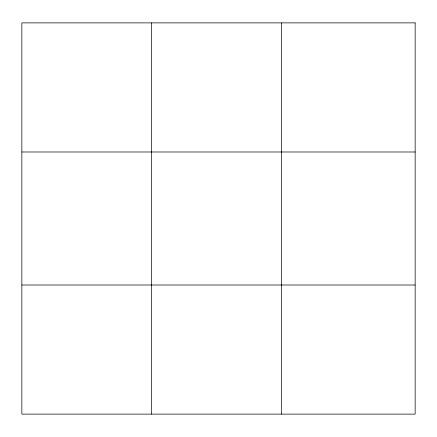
<?xml version="1.0" encoding="UTF-8"?>
<svg xmlns="http://www.w3.org/2000/svg" width="437" height="437" viewBox="0 0 437 437"><rect width="100%" height="100%" fill="white"/><g stroke="black" fill="none" stroke-linecap="round" stroke-linejoin="round"><path stroke-width="0.66" d="M151.639 414.118L151.639 22.882M281.428 414.118L281.428 22.882M21.85 151.989L415.15 151.989M21.85 285.011L415.15 285.011M415.15 22.882L415.15 414.118L21.85 414.118L21.85 22.882L415.15 22.882"/></g></svg>
